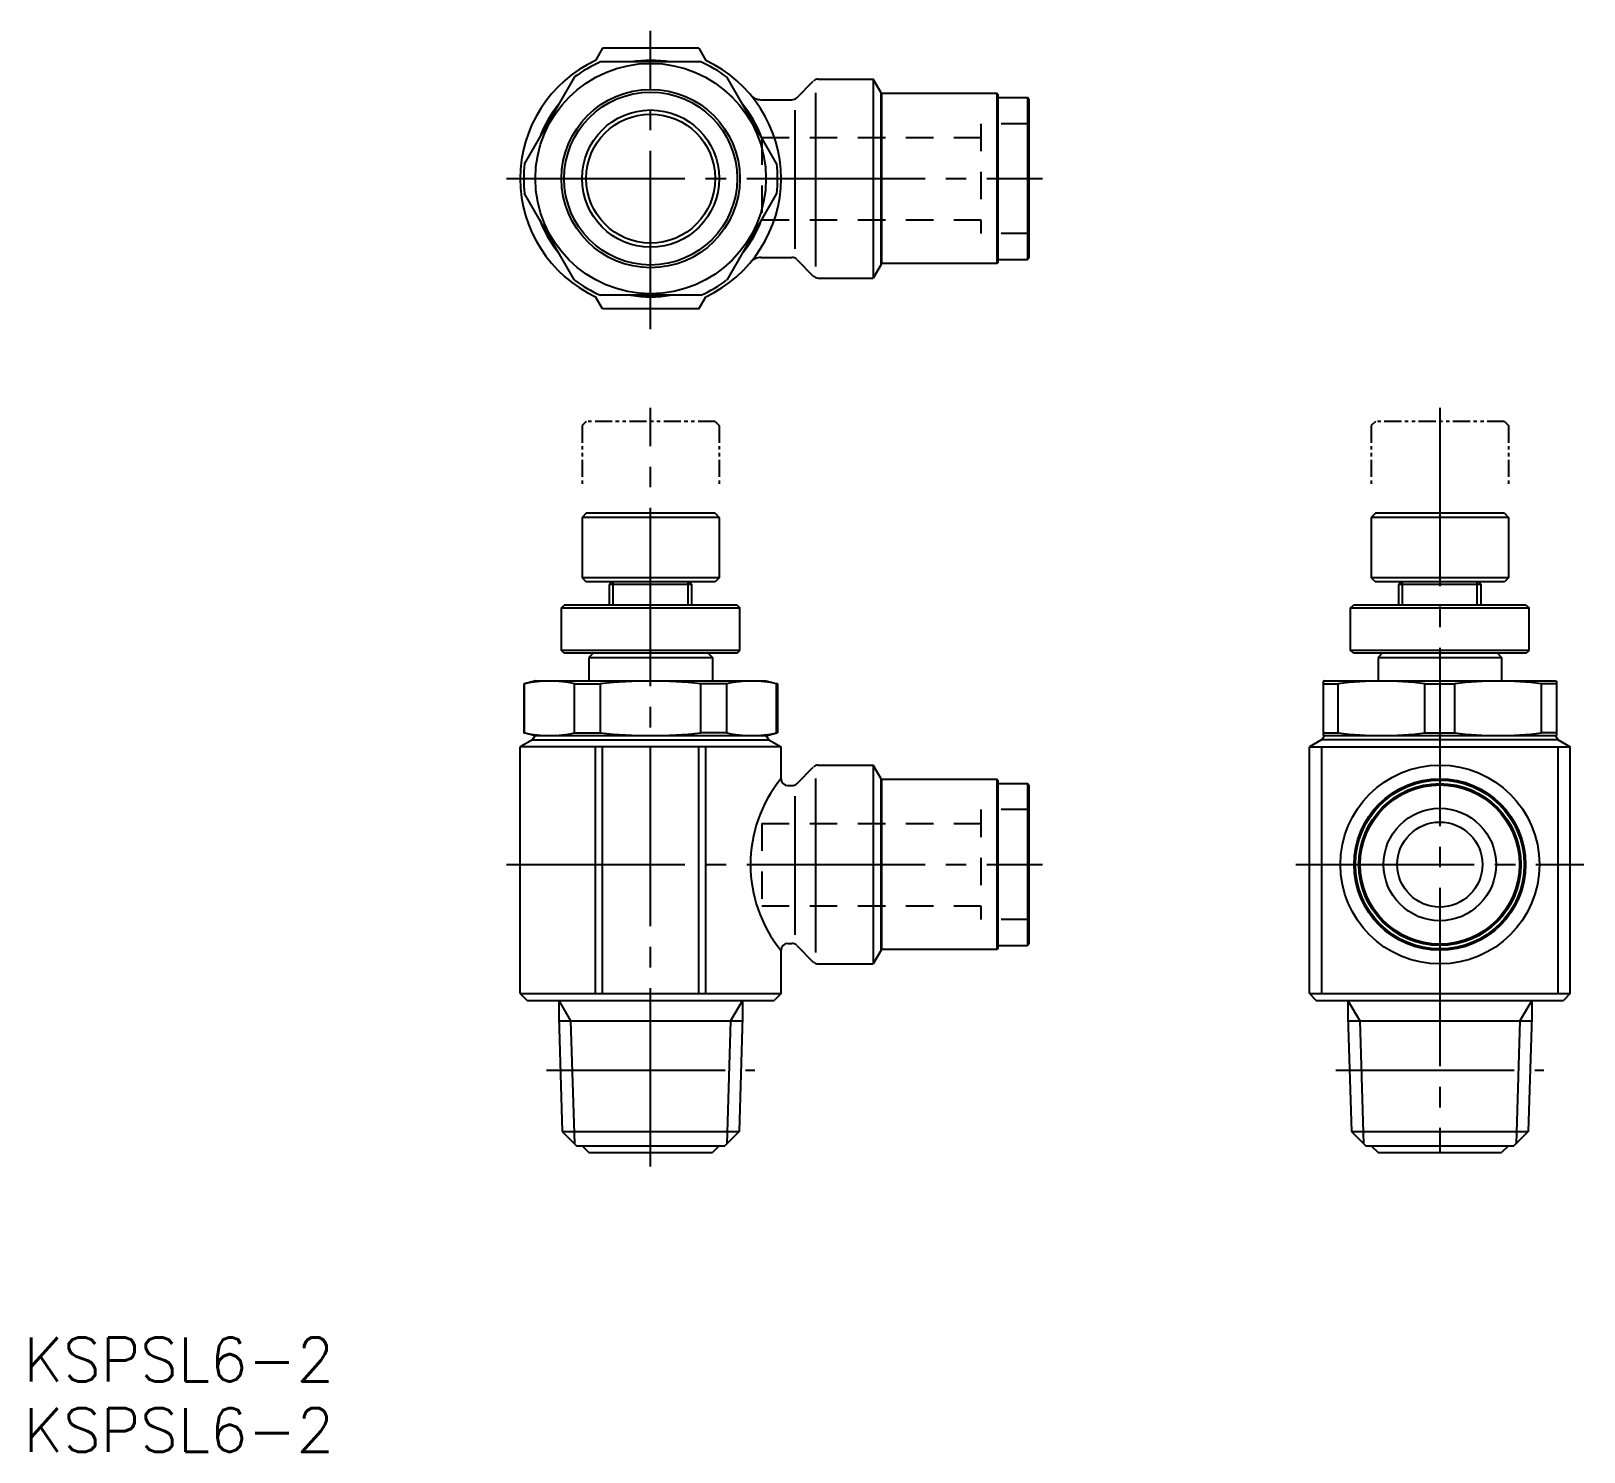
# Model space of a CAD drawing. Extents: x 46 to 159, y 157 to 261.
import ezdxf

# ---------------------------------------------------------------- set-up
doc = ezdxf.new("R2010")
doc.units = 0
for name, pattern in [('CENTER', [17.5, 13, -1.5, 1.5, -1.5]), ('DASHED', [3.5, 2, -1.5]), ('PHANTOM', [2.5, 1.25, -0.25, 0.25, -0.25, 0.25, -0.25])]:
    doc.linetypes.add(name, pattern=pattern)
doc.layers.get('0').update_dxf_attribs({"linetype": 'CONTINUOUS'})
doc.layers.add('CENTER', color=1, linetype='CENTER')
doc.styles.get("Standard").update_dxf_attribs({"font": 'txt.shx', "bigfont": '@extfont2.shx'})

msp = doc.modelspace()

# ---------------------------------------------------------------- linework, layer by layer
at = {"color": 7, "linetype": 'CONTINUOUS'}
for p, q in [((88, 259.54), (87.48, 258.65)), ((95, 259.54), (88, 259.54)), ((95, 259.54), (95.51, 258.65)), ((95.15, 258.54), (87.85, 258.54)), ((85.96, 257.45), (82.31, 251.13)), ((100.68, 251.13), (97.04, 257.45)), ((102.14, 255.93), (103.35, 257.14)), ((103.71, 257.29), (107.72, 257.29)), ((107.72, 257.29), (107.72, 242.79)), ((108.3, 256.29), (107.72, 257.29)), ((99.54, 255.79), (101.79, 255.79)), ((103.5, 256.3), (103.5, 243.64)), ((108.3, 243.79), (108.3, 256.29)), ((108.35, 256.24), (108.3, 256.19)), ((108.35, 243.84), (108.35, 256.24)), ((116.75, 256.24), (108.35, 256.24)), ((116.75, 243.84), (116.75, 256.24)), ((116.8, 256.19), (116.75, 256.24)), ((116.8, 256.19), (116.8, 243.89)), ((116.8, 255.94), (118.95, 255.94)), ((118.95, 255.94), (118.95, 244.14)), ((119.05, 255.84), (118.95, 255.94)), ((119.05, 255.84), (119.05, 244.24)), ((102, 255.03), (102, 244.91)), ((85.96, 242.63), (82.31, 248.95)), ((100.68, 248.95), (97.04, 242.63)), ((99.54, 244.29), (101.79, 244.29)), ((102.14, 244.14), (103.35, 242.93)), ((108.3, 243.79), (107.72, 242.79)), ((108.3, 243.89), (108.35, 243.84)), ((116.75, 243.84), (108.35, 243.84)), ((116.8, 243.89), (116.75, 243.84)), ((116.8, 244.14), (118.95, 244.14)), ((118.95, 244.14), (119.05, 244.24)), ((103.71, 242.79), (107.72, 242.79)), ((88, 240.54), (87.48, 241.43)), ((95.15, 241.54), (87.85, 241.54)), ((95, 240.54), (95.51, 241.43)), ((95, 240.54), (88, 240.54)), ((86.8, 225.64), (86.5, 225.34)), ((96.5, 225.34), (86.5, 225.34)), ((86.5, 225.34), (86.5, 220.94)), ((96.2, 225.64), (86.8, 225.64)), ((96.2, 225.64), (96.5, 225.34)), ((96.5, 225.34), (96.5, 220.94)), ((144.3, 225.64), (144, 225.34)), ((144, 225.34), (144, 220.94)), ((154, 225.34), (144, 225.34)), ((153.7, 225.64), (144.3, 225.64)), ((153.7, 225.64), (154, 225.34)), ((154, 225.34), (154, 220.94)), ((96.5, 220.94), (86.5, 220.94)), ((86.5, 220.94), (86.8, 220.64)), ((96.2, 220.64), (86.8, 220.64)), ((88.68, 220.64), (88.5, 220.46)), ((94.32, 220.64), (94.5, 220.46)), ((96.5, 220.94), (96.2, 220.64)), ((144, 220.94), (144.3, 220.64)), ((154, 220.94), (144, 220.94)), ((153.7, 220.64), (144.3, 220.64)), ((146.18, 220.64), (146, 220.46)), ((151.82, 220.64), (152, 220.46)), ((154, 220.94), (153.7, 220.64)), ((88.5, 218.94), (88.5, 220.46)), ((94.5, 220.46), (88.5, 220.46)), ((94.5, 218.94), (94.5, 220.46)), ((152, 220.46), (146, 220.46)), ((146, 218.94), (146, 220.46)), ((152, 218.94), (152, 220.46)), ((85, 218.74), (85.2, 218.94)), ((85, 218.74), (98, 218.74)), ((85, 215.64), (85, 218.74)), ((97.8, 218.94), (85.2, 218.94)), ((97.8, 218.94), (98, 218.74)), ((98, 215.64), (98, 218.74)), ((142.5, 218.74), (142.7, 218.94)), ((142.5, 215.64), (142.5, 218.74)), ((142.5, 218.74), (155.5, 218.74)), ((155.3, 218.94), (142.7, 218.94)), ((155.3, 218.94), (155.5, 218.74)), ((155.5, 215.64), (155.5, 218.74)), ((98, 215.64), (85, 215.64)), ((85.2, 215.44), (85, 215.64)), ((97.8, 215.44), (85.2, 215.44)), ((87.3, 215.44), (87, 215.14)), ((87, 215.14), (96, 215.14)), ((87, 215.14), (87, 213.44)), ((95.7, 215.44), (96, 215.14)), ((96, 215.14), (96, 213.44)), ((97.8, 215.44), (98, 215.64)), ((142.7, 215.44), (142.5, 215.64)), ((155.5, 215.64), (142.5, 215.64)), ((155.3, 215.44), (142.7, 215.44)), ((144.8, 215.44), (144.5, 215.14)), ((144.5, 215.14), (144.5, 213.44)), ((144.5, 215.14), (153.5, 215.14)), ((153.2, 215.44), (153.5, 215.14)), ((153.5, 215.14), (153.5, 213.44)), ((155.3, 215.44), (155.5, 215.64)), ((83.1, 213.44), (82.25, 213.21)), ((82.25, 213.21), (82.31, 213.21)), ((82.25, 213.21), (82.25, 209.64)), ((82.31, 209.64), (82.31, 213.21)), ((83.1, 213.44), (99.9, 213.44)), ((85.96, 213.21), (87.85, 213.21)), ((85.96, 209.64), (85.96, 213.21)), ((87.85, 209.64), (87.85, 213.21)), ((97.04, 213.21), (95.15, 213.21)), ((95.15, 209.64), (95.15, 213.21)), ((97.04, 209.64), (97.04, 213.21)), ((99.9, 213.44), (100.75, 213.21)), ((100.68, 209.64), (100.68, 213.21)), ((100.75, 213.21), (100.68, 213.21)), ((100.75, 213.21), (100.75, 209.64)), ((140.6, 213.44), (140.5, 213.41)), ((140.5, 213.41), (140.5, 209.44)), ((140.5, 213.21), (141.59, 213.21)), ((140.6, 213.44), (157.4, 213.44)), ((141.59, 209.64), (141.59, 213.21)), ((147.91, 213.21), (150.09, 213.21)), ((147.91, 209.64), (147.91, 213.21)), ((150.09, 209.64), (150.09, 213.21)), ((157.5, 213.21), (156.41, 213.21)), ((156.41, 209.64), (156.41, 213.21)), ((157.4, 213.44), (157.5, 213.41)), ((157.5, 213.41), (157.5, 209.44)), ((82.25, 209.64), (82.31, 209.64)), ((83, 209.44), (82.25, 209.64)), ((82.88, 209.14), (83.09, 209.44)), ((83, 209.44), (100, 209.44)), ((85.96, 209.64), (87.85, 209.64)), ((97.04, 209.64), (95.15, 209.64)), ((100.12, 209.14), (99.91, 209.44)), ((100, 209.44), (100.75, 209.64)), ((100.75, 209.64), (100.68, 209.64)), ((140.38, 209.14), (140.59, 209.44)), ((140.5, 209.64), (141.59, 209.64)), ((140.5, 209.44), (157.5, 209.44)), ((147.91, 209.64), (150.09, 209.64)), ((157.5, 209.64), (156.41, 209.64)), ((157.62, 209.14), (157.41, 209.44)), ((82.88, 209.14), (82, 208.63)), ((101, 208.63), (82, 208.63)), ((82, 190.64), (82, 208.63)), ((82.88, 209.14), (100.12, 209.14)), ((87.48, 190.64), (87.48, 208.63)), ((88, 190.64), (88, 208.63)), ((95, 190.64), (95, 208.63)), ((95.51, 190.64), (95.51, 208.63)), ((100.12, 209.14), (101, 208.63)), ((101, 206.29), (101, 208.63)), ((140.38, 209.14), (139.5, 208.63)), ((139.5, 208.63), (158.5, 208.63)), ((139.5, 190.64), (139.5, 208.63)), ((157.61, 209.14), (140.39, 209.14)), ((140.39, 190.64), (140.39, 208.63)), ((157.61, 190.64), (157.61, 208.63)), ((157.62, 209.14), (158.5, 208.63)), ((158.5, 190.64), (158.5, 208.63)), ((102.14, 205.93), (103.35, 207.14)), ((103.71, 207.29), (107.72, 207.29)), ((107.72, 207.29), (107.72, 192.79)), ((108.3, 206.29), (107.72, 207.29)), ((103.5, 206.3), (103.5, 193.64)), ((108.3, 193.79), (108.3, 206.29)), ((108.35, 206.24), (108.3, 206.19)), ((108.35, 193.84), (108.35, 206.24)), ((116.75, 206.24), (108.35, 206.24)), ((116.75, 193.84), (116.75, 206.24)), ((116.8, 206.19), (116.75, 206.24)), ((116.8, 206.19), (116.8, 193.89)), ((116.8, 205.94), (118.95, 205.94)), ((118.95, 205.94), (118.95, 194.14)), ((119.05, 205.84), (118.95, 205.94)), ((101.5, 205.79), (101.79, 205.79)), ((102, 205.03), (102, 194.91)), ((119.05, 205.84), (119.05, 194.24)), ((101, 190.64), (101, 193.79)), ((101.5, 194.29), (101.79, 194.29)), ((102.14, 194.14), (103.35, 192.93)), ((108.3, 193.79), (107.72, 192.79)), ((108.3, 193.89), (108.35, 193.84)), ((116.75, 193.84), (108.35, 193.84)), ((116.8, 193.89), (116.75, 193.84)), ((116.8, 194.14), (118.95, 194.14)), ((118.95, 194.14), (119.05, 194.24)), ((103.71, 192.79), (107.72, 192.79)), ((82, 190.64), (101, 190.64)), ((82, 190.64), (82.5, 190.14)), ((82.5, 190.14), (100.5, 190.14)), ((84.8, 190.14), (84.8, 188.94)), ((98.2, 190.14), (98.2, 188.94)), ((101, 190.64), (100.5, 190.14)), ((139.5, 190.64), (158.5, 190.64)), ((139.5, 190.64), (140, 190.14)), ((140, 190.14), (158, 190.14)), ((142.3, 190.14), (142.3, 188.94)), ((155.7, 190.14), (155.7, 188.94)), ((158.5, 190.64), (158, 190.14)), ((84.8, 188.94), (85.06, 180.58)), ((84.81, 188.64), (98.19, 188.64)), ((98.2, 188.94), (97.94, 180.58)), ((142.3, 188.94), (142.56, 180.58)), ((142.31, 188.64), (155.69, 188.64)), ((155.7, 188.94), (155.44, 180.58)), ((85.06, 180.58), (97.94, 180.58)), ((85.06, 180.58), (86.1, 179.54)), ((97.94, 180.58), (96.9, 179.54)), ((142.56, 180.58), (143.6, 179.54)), ((142.56, 180.58), (155.44, 180.58)), ((155.44, 180.58), (154.4, 179.54)), ((86.1, 179.54), (96.9, 179.54)), ((86.5, 179.54), (87, 179.04)), ((87, 179.04), (96, 179.04)), ((96.5, 179.54), (96, 179.04)), ((143.6, 179.54), (154.4, 179.54)), ((144, 179.54), (144.5, 179.04)), ((144.5, 179.04), (153.5, 179.04)), ((154, 179.54), (153.5, 179.04))]:
    msp.add_line(p, q, dxfattribs=at)
at = {"color": 3, "linetype": 'DASHED'}
for p, q in [((119.05, 254.04), (115.55, 254.04)), ((115.55, 254.04), (115.55, 246.04)), ((99.6, 253.04), (99.6, 247.04)), ((99.6, 253.04), (115.55, 253.04)), ((99.6, 247.04), (115.55, 247.04)), ((119.05, 246.04), (115.55, 246.04)), ((119.05, 204.04), (115.55, 204.04)), ((115.55, 204.04), (115.55, 196.04)), ((99.6, 203.04), (99.6, 197.04)), ((99.6, 203.04), (115.55, 203.04)), ((99.6, 197.04), (115.55, 197.04)), ((119.05, 196.04), (115.55, 196.04))]:
    msp.add_line(p, q, dxfattribs=at)
at = {"color": 3, "linetype": 'PHANTOM'}
for p, q in [((86.8, 232.34), (86.5, 232.04)), ((86.5, 232.04), (86.5, 227.64)), ((96.2, 232.34), (86.8, 232.34)), ((96.2, 232.34), (96.5, 232.04)), ((96.5, 232.04), (96.5, 227.64)), ((144.3, 232.34), (144, 232.04)), ((144, 232.04), (144, 227.64)), ((153.7, 232.34), (144.3, 232.34)), ((153.7, 232.34), (154, 232.04)), ((154, 232.04), (154, 227.64))]:
    msp.add_line(p, q, dxfattribs=at)
at = {"color": 3, "linetype": 'CONTINUOUS'}
for p, q in [((88.77, 218.94), (88.77, 220.64)), ((94.23, 218.94), (94.23, 220.64)), ((146.27, 218.94), (146.27, 220.64)), ((151.73, 218.94), (151.73, 220.64)), ((84.8, 190.14), (85.66, 188.64)), ((98.2, 190.14), (97.33, 188.64)), ((142.3, 190.14), (143.16, 188.64)), ((155.7, 190.14), (154.83, 188.64)), ((85.66, 188.64), (85.94, 179.69)), ((97.33, 188.64), (97.05, 179.69)), ((143.16, 188.64), (143.44, 179.69)), ((154.83, 188.64), (154.55, 179.69))]:
    msp.add_line(p, q, dxfattribs=at)
at = {"color": 7, "linetype": 'CONTINUOUS'}
for centre, radius in [((91.5, 250.04), 8.4), ((91.5, 250.04), 6.5), ((91.5, 250.04), 6.3), ((91.5, 250.04), 5), ((91.5, 250.04), 4.7), ((149, 200.04), 7.25), ((149, 200.04), 6.25), ((149, 200.04), 6.2), ((149, 200.04), 6.15), ((149, 200.04), 5.9), ((149, 200.04), 5.8), ((149, 200.04), 4.1), ((149, 200.04), 3.1)]:
    msp.add_circle(centre, radius, dxfattribs=at)
for centre, radius, start, end in [((91.5, 250.04), 9.5, 114.991, 245.009), ((91.5, 250.04), 9.25, 113.2315, 126.7685), ((91.5, 250.04), 8.62, 80.4236, 99.5764), ((91.5, 250.04), 9.25, 53.2315, 66.7685), ((91.5, 250.04), 9.5, 294.991, 65.009), ((103.71, 256.79), 0.5, 90, 135), ((99.54, 256.79), 1, 220.0052, 270), ((101.79, 256.29), 0.5, 270, 315), ((91.5, 250.04), 8.62, 140.4236, 159.5764), ((91.5, 250.04), 8.62, 20.4236, 39.5764), ((91.5, 250.04), 9.25, 173.2315, 186.7685), ((91.5, 250.04), 9.25, 353.2315, 6.7685), ((91.5, 250.04), 8.62, 200.4236, 219.5764), ((91.5, 250.04), 8.62, 320.4236, 339.5764), ((99.54, 243.29), 1, 90, 139.9948), ((101.79, 243.79), 0.5, 45, 90), ((91.5, 250.04), 9.25, 233.2315, 246.7685), ((91.5, 250.04), 9.25, 293.2315, 306.7685), ((103.71, 243.29), 0.5, 225, 270), ((91.5, 250.04), 8.62, 260.4236, 279.5764), ((84.14, 205.03), 8.38, 77.4276, 102.5724), ((91.5, 180.19), 33.22, 83.6948, 96.3052), ((98.86, 205.03), 8.38, 77.4276, 102.5724), ((144.75, 188.47), 24.94, 82.7218, 97.2782), ((153.25, 188.47), 24.94, 82.7218, 97.2782), ((84.14, 217.82), 8.38, 257.4276, 282.5724), ((91.5, 242.66), 33.22, 263.6948, 276.3052), ((98.86, 217.82), 8.38, 257.4276, 282.5724), ((144.75, 234.38), 24.94, 262.7218, 277.2782), ((153.25, 234.38), 24.94, 262.7218, 277.2782), ((103.71, 206.79), 0.5, 90, 135), ((108.67, 200.04), 9.9, 140.8389, 219.1611), ((101.5, 206.29), 0.5, 180, 270), ((101.79, 206.29), 0.5, 270, 315), ((101.5, 193.79), 0.5, 90, 180), ((101.79, 193.79), 0.5, 45, 90), ((103.71, 193.29), 0.5, 225, 270)]:
    msp.add_arc(centre, radius, start, end, dxfattribs=at)
at = {"layer": 'CENTER', "color": 1, "linetype": 'CENTER'}
for p, q in [((91.5, 239.07), (91.5, 260.8)), ((81, 250.04), (120.05, 250.04)), ((91.5, 178.04), (91.5, 233.34)), ((149, 233.34), (149, 179.04)), ((81, 200.04), (120.05, 200.04)), ((138.5, 200.04), (159.5, 200.04)), ((83.92, 185.05), (99.08, 185.05)), ((141.42, 185.05), (156.58, 185.05))]:
    msp.add_line(p, q, dxfattribs=at)

# ---------------------------------------------------------------- texts
at = {"linetype": 'CONTINUOUS'}
for p in [(45.81, 162.36), (45.81, 157.22)]:
    msp.add_text('KSPSL6-2', height=3.2, dxfattribs=at).set_placement(p)

doc.saveas('drawing.dxf')
